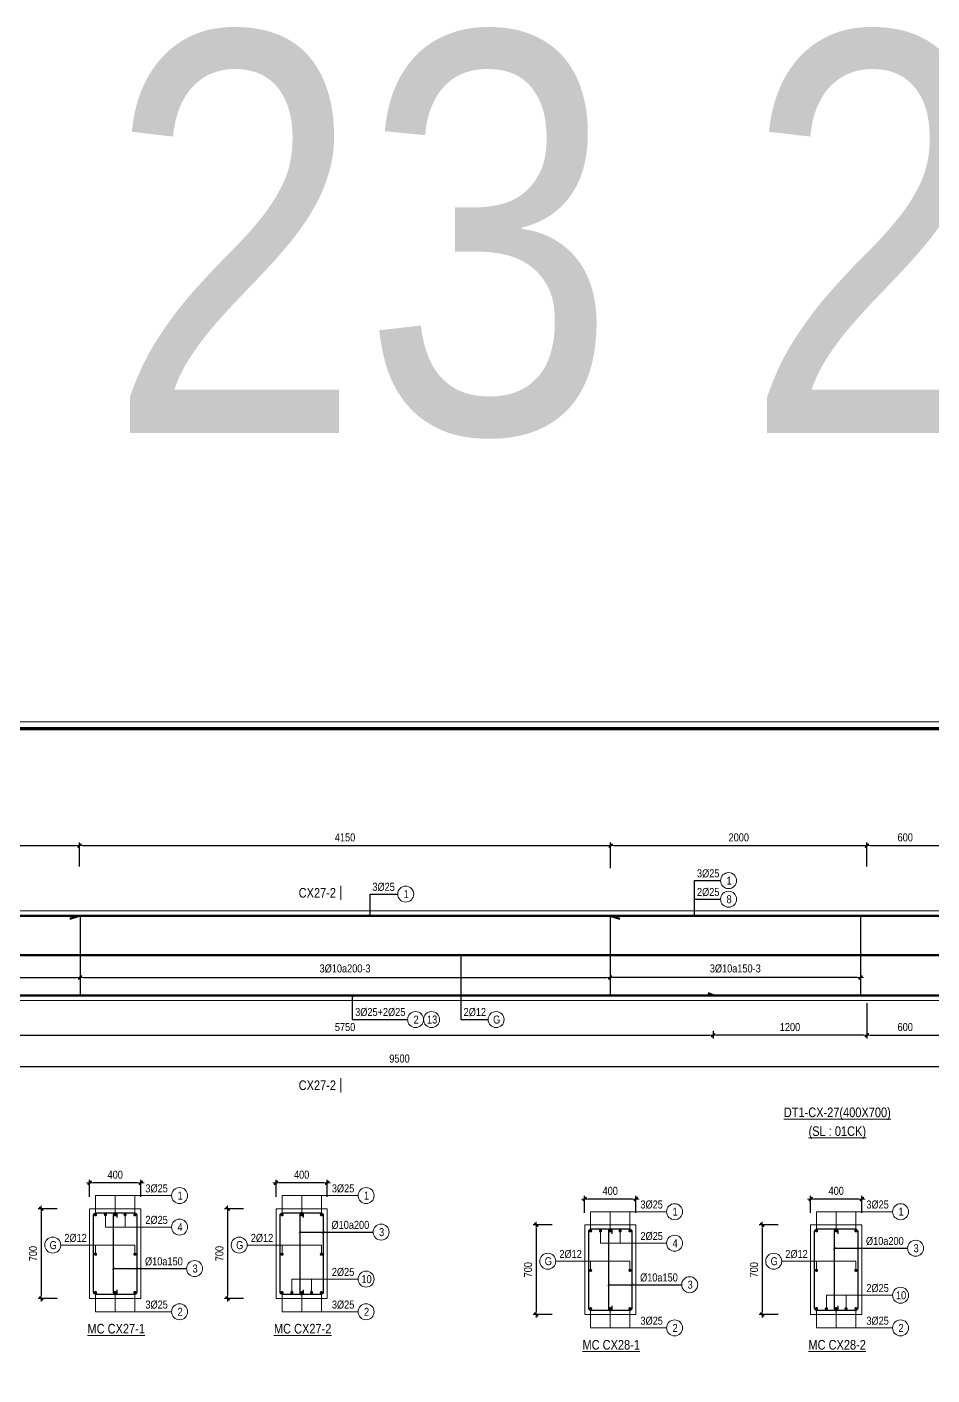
# Model space of a CAD drawing. Header units: millimetres. Extents: x 397144 to 8960116, y 345581 to 674207.
# Drawn here: x 4978793 to 4985861, y 612007 to 622534 of the extents above; entities that cross this region are included whole.
import ezdxf
from ezdxf.enums import TextEntityAlignment as Align

# ---------------------------------------------------------------- set-up
doc = ezdxf.new("R2010")
doc.units = ezdxf.units.MM
doc.header["$PDSIZE"] = -10
doc.layers.get('0').update_dxf_attribs({"linetype": 'CONTINUOUS'})
doc.layers.get('Defpoints').update_dxf_attribs({"color": 12, "linetype": 'CONTINUOUS'})
for name, color, linetype, lineweight in [('CDAI', 8, 'CONTINUOUS', 30), ('CTHEP', 2, 'CONTINUOUS', 50), ('DBAO', 3, 'CONTINUOUS', 20), ('DGIONG', 4, 'CONTINUOUS', 13), ('KTH', 150, 'CONTINUOUS', 5), ('STICK', 1, 'CONTINUOUS', 9), ('TEXT', 7, 'CONTINUOUS', 15)]:
    doc.layers.add(name, color=color, linetype=linetype, lineweight=lineweight)
doc.styles.add('Star-HelCon', font='VHELVCN_0.TTF')
doc.styles.add('TTP-HelCon', font='VHELVCN_0.TTF')
doc.styles.add('VNI-HELVE-CONDENSE', font='VHELVCN_0.TTF')
doc.dimstyles.new('kc-25', dxfattribs={"dimtxt": 62.5, "dimasz": 20, "dimexe": 20, "dimexo": 50, "dimgap": 25, "dimtad": 3, "dimdec": 0, "dimzin": 0, "dimdsep": 46, "dimtxsty": 'VNI-HELVE-CONDENSE', "dimblk": 'DIM', "dimcen": 2.5, "dimclrd": 256, "dimclre": 154, "dimclrt": 7, "dimaunit": 1, "dimadec": 0, "dimazin": 0, "dimtfac": 1, "dimtdec": 0, "dimtix": 1, "dimtmove": 0, "dimatfit": 3, "dimldrblk": 'DOT', "dimfxl": 1, "dimtolj": 1, "dimtzin": 0, "dimarcsym": 0})
doc.dimstyles.new('TTP-25', dxfattribs={"dimscale": 25, "dimtxt": 2.5, "dimasz": 1, "dimexe": 1, "dimexo": 1, "dimgap": 0.09, "dimtad": 0, "dimdec": 4, "dimrnd": 5, "dimzin": 9, "dimdsep": 46, "dimtxsty": 'TTP-HelCon', "dimblk": 'Stick1', "dimcen": 0.09, "dimdle": 1.5, "dimclrd": 256, "dimclre": 256, "dimclrt": 7, "dimadec": 0, "dimazin": 0, "dimtfac": 1, "dimtdec": 4, "dimtmove": 0, "dimatfit": 3, "dimldrblk": '_ArchTick1', "dimfxl": 1, "dimtvp": 1, "dimtolj": 1, "dimtzin": 0, "dimarcsym": 0})

# ---------------------------------------------------------------- blocks, each defined once
blk = doc.blocks.new('CHG_XX_Khung ten')
blk.add_lwpolyline([(15, 579), (826, 579), (826, 15), (15, 15)], close=True)
at = {"color": 4, "linetype": 'Continuous', "const_width": 1}
blk.add_lwpolyline([(17, 577), (824, 577), (824, 17), (17, 17)], close=True, dxfattribs=at)
blk = doc.blocks.new('Stick1')
at = {"layer": 'STICK'}
h = blk.add_hatch(color=256, dxfattribs=at)
edge = h.paths.add_edge_path()
edge.add_line((0.3, 0.5), (-0.5, -0.3))
edge.add_arc((-0.4, -0.4), 0.141, 135, 315)
edge.add_line((-0.3, -0.5), (0.5, 0.3))
edge.add_arc((0.4, 0.4), 0.141, 315, 495)
blk.add_line((1, 0), (-1, 0), dxfattribs=at)
blk.add_lwpolyline([(0.3, 0.5), (-0.5, -0.3, 1), (-0.3, -0.5), (0.5, 0.3, 1), (0.3, 0.5, 1)], format="xyb", dxfattribs=at)
blk = doc.blocks.new('*D1480')
at = {"layer": 'Defpoints', "color": 0, "transparency": 16777216}
for p in [(4979207, 615251), (4977252, 615169), (4979207, 615111)]:
    blk.add_point(p, dxfattribs=at)
at = {"layer": 'KTH', "lineweight": -2, "transparency": 16777216}
for p, q in [((4979207, 615226), (4979207, 615086)), ((4977252, 615144), (4977252, 615086)), ((4977277, 615111), (4979182, 615111))]:
    blk.add_line(p, q, dxfattribs=at)
at = {"layer": 'KTH', "lineweight": -2, "transparency": 16777216, "xscale": 25, "yscale": 25, "zscale": 25, "rotation": 180}
blk.add_blockref('Stick1', (4977252, 615111), dxfattribs=at)
at = {"layer": 'KTH', "lineweight": -2, "transparency": 16777216, "xscale": 25, "yscale": 25, "zscale": 25}
blk.add_blockref('Stick1', (4979207, 615111), dxfattribs=at)
at = {"layer": 'KTH', "color": 7, "transparency": 16777216, "insert": (4978230, 615181), "char_height": 62.5, "attachment_point": 5, "style": 'TTP-HelCon'}
blk.add_mtext('\\A1;3Þ10a150-3', dxfattribs=at)
blk = doc.blocks.new('_ArchTick1')
at = {"color": 0, "const_width": 3.81}
blk.add_lwpolyline([(-12.7, -12.7), (12.7, 12.7)], dxfattribs=at)
blk = doc.blocks.new('*D1482')
at = {"layer": 'Defpoints', "color": 0, "transparency": 16777216}
for p in [(4983347, 615251), (4985302, 615169), (4983347, 615111)]:
    blk.add_point(p, dxfattribs=at)
at = {"layer": 'KTH', "lineweight": -2, "transparency": 16777216}
for p, q in [((4983347, 615226), (4983347, 615086)), ((4985302, 615144), (4985302, 615086)), ((4985277, 615111), (4983372, 615111))]:
    blk.add_line(p, q, dxfattribs=at)
at = {"layer": 'KTH', "lineweight": -2, "transparency": 16777216, "xscale": 25, "yscale": 25, "zscale": 25, "rotation": 180}
blk.add_blockref('Stick1', (4983347, 615111), dxfattribs=at)
at = {"layer": 'KTH', "lineweight": -2, "transparency": 16777216, "xscale": 25, "yscale": 25, "zscale": 25}
blk.add_blockref('Stick1', (4985302, 615111), dxfattribs=at)
at = {"layer": 'KTH', "color": 7, "transparency": 16777216, "insert": (4984325, 615181), "char_height": 62.5, "attachment_point": 5, "style": 'TTP-HelCon'}
blk.add_mtext('\\A1;3Þ10a150-3', dxfattribs=at)
blk = doc.blocks.new('*D1483')
at = {"layer": 'Defpoints', "color": 0, "transparency": 16777216}
for p in [(4985952, 616141), (4985352, 615988), (4985952, 615988)]:
    blk.add_point(p, dxfattribs=at)
at = {"layer": 'KTH', "lineweight": -2, "transparency": 16777216}
for p, q in [((4985352, 616013), (4985352, 616166)), ((4985377, 616141), (4985927, 616141)), ((4985952, 616013), (4985952, 616166))]:
    blk.add_line(p, q, dxfattribs=at)
at = {"layer": 'KTH', "lineweight": -2, "transparency": 16777216, "xscale": 25, "yscale": 25, "zscale": 25, "rotation": 180}
blk.add_blockref('Stick1', (4985352, 616141), dxfattribs=at)
at = {"layer": 'KTH', "lineweight": -2, "transparency": 16777216, "xscale": 25, "yscale": 25, "zscale": 25}
blk.add_blockref('Stick1', (4985952, 616141), dxfattribs=at)
at = {"layer": 'KTH', "color": 7, "transparency": 16777216, "insert": (4985652, 616205), "char_height": 62.5, "attachment_point": 5, "style": 'TTP-HelCon'}
blk.add_mtext('\\A1;600', dxfattribs=at)
blk = doc.blocks.new('*D1484')
at = {"layer": 'Defpoints', "color": 0, "transparency": 16777216}
for p in [(4979203, 616141), (4977202, 615952), (4979203, 615952)]:
    blk.add_point(p, dxfattribs=at)
at = {"layer": 'KTH', "lineweight": -2, "transparency": 16777216}
for p, q in [((4977202, 615977), (4977202, 616166)), ((4977227, 616141), (4979178, 616141)), ((4979203, 615977), (4979203, 616166))]:
    blk.add_line(p, q, dxfattribs=at)
at = {"layer": 'KTH', "lineweight": -2, "transparency": 16777216, "xscale": 25, "yscale": 25, "zscale": 25, "rotation": 180}
blk.add_blockref('Stick1', (4977202, 616141), dxfattribs=at)
at = {"layer": 'KTH', "lineweight": -2, "transparency": 16777216, "xscale": 25, "yscale": 25, "zscale": 25}
blk.add_blockref('Stick1', (4979203, 616141), dxfattribs=at)
at = {"layer": 'KTH', "color": 7, "transparency": 16777216, "insert": (4978203, 616205), "char_height": 62.5, "attachment_point": 5, "style": 'TTP-HelCon'}
blk.add_mtext('\\A1;2000', dxfattribs=at)
blk = doc.blocks.new('*D1485')
at = {"layer": 'Defpoints', "color": 0, "transparency": 16777216}
for p in [(4985352, 616141), (4983351, 615952), (4985352, 615952)]:
    blk.add_point(p, dxfattribs=at)
at = {"layer": 'KTH', "lineweight": -2, "transparency": 16777216}
for p, q in [((4983351, 615977), (4983351, 616166)), ((4983376, 616141), (4985327, 616141)), ((4985352, 615977), (4985352, 616166))]:
    blk.add_line(p, q, dxfattribs=at)
at = {"layer": 'KTH', "lineweight": -2, "transparency": 16777216, "xscale": 25, "yscale": 25, "zscale": 25, "rotation": 180}
blk.add_blockref('Stick1', (4983351, 616141), dxfattribs=at)
at = {"layer": 'KTH', "lineweight": -2, "transparency": 16777216, "xscale": 25, "yscale": 25, "zscale": 25}
blk.add_blockref('Stick1', (4985352, 616141), dxfattribs=at)
at = {"layer": 'KTH', "color": 7, "transparency": 16777216, "insert": (4984352, 616205), "char_height": 62.5, "attachment_point": 5, "style": 'TTP-HelCon'}
blk.add_mtext('\\A1;2000', dxfattribs=at)
blk = doc.blocks.new('*D1487')
at = {"layer": 'Defpoints', "color": 0, "transparency": 16777216}
for p in [(4979207, 615251), (4983347, 615251), (4983347, 615111)]:
    blk.add_point(p, dxfattribs=at)
at = {"layer": 'KTH', "lineweight": -2, "transparency": 16777216}
for p, q in [((4979207, 615226), (4979207, 615086)), ((4983347, 615226), (4983347, 615086)), ((4979232, 615111), (4983322, 615111))]:
    blk.add_line(p, q, dxfattribs=at)
at = {"layer": 'KTH', "lineweight": -2, "transparency": 16777216, "xscale": 25, "yscale": 25, "zscale": 25, "rotation": 180}
blk.add_blockref('Stick1', (4979207, 615111), dxfattribs=at)
at = {"layer": 'KTH', "lineweight": -2, "transparency": 16777216, "xscale": 25, "yscale": 25, "zscale": 25}
blk.add_blockref('Stick1', (4983347, 615111), dxfattribs=at)
at = {"layer": 'KTH', "color": 7, "transparency": 16777216, "insert": (4981277, 615181), "char_height": 62.5, "attachment_point": 5, "style": 'TTP-HelCon'}
blk.add_mtext('\\A1;3Þ10a200-3', dxfattribs=at)
blk = doc.blocks.new('*D1488')
at = {"layer": 'Defpoints', "color": 0, "transparency": 16777216}
for p in [(4983351, 616141), (4979203, 615952), (4983351, 615941)]:
    blk.add_point(p, dxfattribs=at)
at = {"layer": 'KTH', "lineweight": -2, "transparency": 16777216}
for p, q in [((4979203, 615977), (4979203, 616166)), ((4979228, 616141), (4983326, 616141)), ((4983351, 615966), (4983351, 616166))]:
    blk.add_line(p, q, dxfattribs=at)
at = {"layer": 'KTH', "lineweight": -2, "transparency": 16777216, "xscale": 25, "yscale": 25, "zscale": 25, "rotation": 180}
blk.add_blockref('Stick1', (4979203, 616141), dxfattribs=at)
at = {"layer": 'KTH', "lineweight": -2, "transparency": 16777216, "xscale": 25, "yscale": 25, "zscale": 25}
blk.add_blockref('Stick1', (4983351, 616141), dxfattribs=at)
at = {"layer": 'KTH', "color": 7, "transparency": 16777216, "insert": (4981277, 616205), "char_height": 62.5, "attachment_point": 5, "style": 'TTP-HelCon'}
blk.add_mtext('\\A1;4150', dxfattribs=at)
blk = doc.blocks.new('DIM')
h = blk.add_hatch(color=1)
h.paths.add_polyline_path([(0.49, 0.29, 1), (0.29, 0.49), (-0.19, 0), (0.19, 0)])
h.paths.add_polyline_path([(0.19, 0), (-0.19, 0), (-0.49, -0.29, 1), (-0.29, -0.49)])
at = {"color": 9}
for p, q in [((-0.19, 0), (-1.5, 0)), ((0.19, 0), (1.5, 0))]:
    blk.add_line(p, q, dxfattribs=at)
at = {"color": 1}
for p, q in [((-0.49, -0.29), (0.29, 0.49)), ((-0.29, -0.49), (0.49, 0.29)), ((-0.19, 0), (0.19, 0))]:
    blk.add_line(p, q, dxfattribs=at)
blk.add_arc((-0.39, -0.39), 0.138, 135, 315, dxfattribs=at)
blk = doc.blocks.new('*D1499')
at = {"layer": 'Defpoints', "color": 0, "transparency": 16777216}
for p in [(4986452, 614613), (4976952, 614511), (4986452, 614415)]:
    blk.add_point(p, dxfattribs=at)
at = {"layer": 'KTH', "lineweight": -2, "transparency": 16777216}
for p, q in [((4976952, 614486), (4976952, 614390)), ((4986452, 614588), (4986452, 614390)), ((4976977, 614415), (4986427, 614415))]:
    blk.add_line(p, q, dxfattribs=at)
at = {"layer": 'KTH', "lineweight": -2, "transparency": 16777216, "xscale": 25, "yscale": 25, "zscale": 25, "rotation": 180}
blk.add_blockref('Stick1', (4976952, 614415), dxfattribs=at)
at = {"layer": 'KTH', "lineweight": -2, "transparency": 16777216, "xscale": 25, "yscale": 25, "zscale": 25}
blk.add_blockref('Stick1', (4986452, 614415), dxfattribs=at)
at = {"layer": 'KTH', "color": 7, "transparency": 16777216, "insert": (4981702, 614478), "char_height": 62.5, "attachment_point": 5, "style": 'TTP-HelCon'}
blk.add_mtext('\\A1;9500', dxfattribs=at)
blk = doc.blocks.new('*D1494')
at = {"layer": 'Defpoints', "color": 0, "transparency": 16777216}
for p in [(4985352, 614935), (4984152, 614721), (4984152, 614661)]:
    blk.add_point(p, dxfattribs=at)
at = {"layer": 'KTH', "lineweight": -2, "transparency": 16777216}
for p, q in [((4985352, 614910), (4985352, 614636)), ((4984152, 614696), (4984152, 614636)), ((4985327, 614661), (4984177, 614661))]:
    blk.add_line(p, q, dxfattribs=at)
at = {"layer": 'KTH', "lineweight": -2, "transparency": 16777216, "xscale": 25, "yscale": 25, "zscale": 25, "rotation": 180}
blk.add_blockref('Stick1', (4984152, 614661), dxfattribs=at)
at = {"layer": 'KTH', "lineweight": -2, "transparency": 16777216, "xscale": 25, "yscale": 25, "zscale": 25}
blk.add_blockref('Stick1', (4985352, 614661), dxfattribs=at)
at = {"layer": 'KTH', "color": 7, "transparency": 16777216, "insert": (4984752, 614724), "char_height": 62.5, "attachment_point": 5, "style": 'TTP-HelCon'}
blk.add_mtext('\\A1;1200', dxfattribs=at)
blk = doc.blocks.new('*D1495')
at = {"layer": 'Defpoints', "color": 0, "transparency": 16777216}
for p in [(4978402, 614720), (4984152, 614695), (4984152, 614661)]:
    blk.add_point(p, dxfattribs=at)
at = {"layer": 'KTH', "lineweight": -2, "transparency": 16777216}
for p, q in [((4978402, 614695), (4978402, 614636)), ((4978427, 614661), (4984127, 614661)), ((4984152, 614670), (4984152, 614636))]:
    blk.add_line(p, q, dxfattribs=at)
at = {"layer": 'KTH', "lineweight": -2, "transparency": 16777216, "xscale": 25, "yscale": 25, "zscale": 25, "rotation": 180}
blk.add_blockref('Stick1', (4978402, 614661), dxfattribs=at)
at = {"layer": 'KTH', "lineweight": -2, "transparency": 16777216, "xscale": 25, "yscale": 25, "zscale": 25}
blk.add_blockref('Stick1', (4984152, 614661), dxfattribs=at)
at = {"layer": 'KTH', "color": 7, "transparency": 16777216, "insert": (4981277, 614724), "char_height": 62.5, "attachment_point": 5, "style": 'TTP-HelCon'}
blk.add_mtext('\\A1;5750', dxfattribs=at)
blk = doc.blocks.new('MC')
at = {"layer": 'CTHEP', "const_width": 10}
blk.add_lwpolyline([(0, 150), (0, 0)], dxfattribs=at)
at = {"layer": 'TEXT', "style": 'TTP-HelCon'}
blk.add_attdef('A', text='', height=100, dxfattribs=at).set_placement((-50, 26), align=Align.RIGHT)
blk = doc.blocks.new('*D1501')
at = {"layer": 'Defpoints', "color": 0, "transparency": 16777216}
for p in [(4985352, 614935), (4985952, 614908), (4985952, 614661)]:
    blk.add_point(p, dxfattribs=at)
at = {"layer": 'KTH', "lineweight": -2, "transparency": 16777216}
for p, q in [((4985352, 614910), (4985352, 614636)), ((4985952, 614883), (4985952, 614636)), ((4985377, 614661), (4985927, 614661))]:
    blk.add_line(p, q, dxfattribs=at)
at = {"layer": 'KTH', "lineweight": -2, "transparency": 16777216, "xscale": 25, "yscale": 25, "zscale": 25, "rotation": 180}
blk.add_blockref('Stick1', (4985352, 614661), dxfattribs=at)
at = {"layer": 'KTH', "lineweight": -2, "transparency": 16777216, "xscale": 25, "yscale": 25, "zscale": 25}
blk.add_blockref('Stick1', (4985952, 614661), dxfattribs=at)
at = {"layer": 'KTH', "color": 7, "transparency": 16777216, "insert": (4985652, 614724), "char_height": 62.5, "attachment_point": 5, "style": 'TTP-HelCon'}
blk.add_mtext('\\A1;600', dxfattribs=at)
blk = doc.blocks.new('*D1502')
at = {"layer": 'Defpoints', "color": 0, "ltscale": 500, "transparency": 16777216}
for p in [(4979282, 613507), (4979282, 613374), (4979682, 613374)]:
    blk.add_point(p, dxfattribs=at)
at = {"layer": 'KTH', "lineweight": -2, "ltscale": 500, "transparency": 16777216}
for p, q in [((4979282, 613399), (4979282, 613532)), ((4979657, 613507), (4979307, 613507)), ((4979682, 613399), (4979682, 613532))]:
    blk.add_line(p, q, dxfattribs=at)
at = {"layer": 'KTH', "lineweight": -2, "ltscale": 500, "transparency": 16777216, "xscale": 25, "yscale": 25, "zscale": 25, "rotation": 180}
blk.add_blockref('Stick1', (4979282, 613507), dxfattribs=at)
at = {"layer": 'KTH', "lineweight": -2, "ltscale": 500, "transparency": 16777216, "xscale": 25, "yscale": 25, "zscale": 25}
blk.add_blockref('Stick1', (4979682, 613507), dxfattribs=at)
at = {"layer": 'KTH', "color": 7, "ltscale": 500, "transparency": 16777216, "insert": (4979482, 613571), "char_height": 62.5, "attachment_point": 5, "style": 'TTP-HelCon'}
blk.add_mtext('\\A1;400', dxfattribs=at)
blk = doc.blocks.new('*D1503')
at = {"layer": 'Defpoints', "color": 0, "ltscale": 500, "transparency": 16777216}
for p in [(4979054, 613305), (4978904, 612605), (4979054, 612605)]:
    blk.add_point(p, dxfattribs=at)
at = {"layer": 'KTH', "lineweight": -2, "ltscale": 500, "transparency": 16777216}
for p, q in [((4979029, 613305), (4978879, 613305)), ((4978904, 613280), (4978904, 612630)), ((4979029, 612605), (4978879, 612605))]:
    blk.add_line(p, q, dxfattribs=at)
at = {"layer": 'KTH', "lineweight": -2, "ltscale": 500, "transparency": 16777216, "xscale": 25, "yscale": 25, "zscale": 25}
for p, rotation in [((4978904, 613305), 90), ((4978904, 612605), 270)]:
    blk.add_blockref('Stick1', p, dxfattribs=dict(at, rotation=rotation))
at = {"layer": 'KTH', "color": 7, "ltscale": 500, "transparency": 16777216, "insert": (4978840, 612955), "char_height": 62.5, "attachment_point": 5, "rotation": 90, "style": 'TTP-HelCon'}
blk.add_mtext('\\A1;700', dxfattribs=at)
blk = doc.blocks.new('*D1504')
at = {"layer": 'Defpoints', "color": 0, "ltscale": 500, "transparency": 16777216}
for p in [(4980738, 613507), (4980738, 613374), (4981138, 613374)]:
    blk.add_point(p, dxfattribs=at)
at = {"layer": 'KTH', "lineweight": -2, "ltscale": 500, "transparency": 16777216}
for p, q in [((4980738, 613399), (4980738, 613532)), ((4981113, 613507), (4980763, 613507)), ((4981138, 613399), (4981138, 613532))]:
    blk.add_line(p, q, dxfattribs=at)
at = {"layer": 'KTH', "lineweight": -2, "ltscale": 500, "transparency": 16777216, "xscale": 25, "yscale": 25, "zscale": 25, "rotation": 180}
blk.add_blockref('Stick1', (4980738, 613507), dxfattribs=at)
at = {"layer": 'KTH', "lineweight": -2, "ltscale": 500, "transparency": 16777216, "xscale": 25, "yscale": 25, "zscale": 25}
blk.add_blockref('Stick1', (4981138, 613507), dxfattribs=at)
at = {"layer": 'KTH', "color": 7, "ltscale": 500, "transparency": 16777216, "insert": (4980938, 613571), "char_height": 62.5, "attachment_point": 5, "style": 'TTP-HelCon'}
blk.add_mtext('\\A1;400', dxfattribs=at)
blk = doc.blocks.new('*D1505')
at = {"layer": 'Defpoints', "color": 0, "ltscale": 500, "transparency": 16777216}
for p in [(4980510, 613305), (4980360, 612605), (4980510, 612605)]:
    blk.add_point(p, dxfattribs=at)
at = {"layer": 'KTH', "lineweight": -2, "ltscale": 500, "transparency": 16777216}
for p, q in [((4980485, 613305), (4980335, 613305)), ((4980360, 613280), (4980360, 612630)), ((4980485, 612605), (4980335, 612605))]:
    blk.add_line(p, q, dxfattribs=at)
at = {"layer": 'KTH', "lineweight": -2, "ltscale": 500, "transparency": 16777216, "xscale": 25, "yscale": 25, "zscale": 25}
for p, rotation in [((4980360, 613305), 90), ((4980360, 612605), 270)]:
    blk.add_blockref('Stick1', p, dxfattribs=dict(at, rotation=rotation))
at = {"layer": 'KTH', "color": 7, "ltscale": 500, "transparency": 16777216, "insert": (4980296, 612955), "char_height": 62.5, "attachment_point": 5, "rotation": 90, "style": 'TTP-HelCon'}
blk.add_mtext('\\A1;700', dxfattribs=at)
blk = doc.blocks.new('*D1508')
at = {"layer": 'Defpoints', "color": 0, "ltscale": 500, "transparency": 16777216}
for p in [(4983148, 613381), (4983148, 613248), (4983548, 613248)]:
    blk.add_point(p, dxfattribs=at)
at = {"layer": 'KTH', "lineweight": -2, "ltscale": 500, "transparency": 16777216}
for p, q in [((4983148, 613273), (4983148, 613406)), ((4983523, 613381), (4983173, 613381)), ((4983548, 613273), (4983548, 613406))]:
    blk.add_line(p, q, dxfattribs=at)
at = {"layer": 'KTH', "lineweight": -2, "ltscale": 500, "transparency": 16777216, "xscale": 25, "yscale": 25, "zscale": 25, "rotation": 180}
blk.add_blockref('Stick1', (4983148, 613381), dxfattribs=at)
at = {"layer": 'KTH', "lineweight": -2, "ltscale": 500, "transparency": 16777216, "xscale": 25, "yscale": 25, "zscale": 25}
blk.add_blockref('Stick1', (4983548, 613381), dxfattribs=at)
at = {"layer": 'KTH', "color": 7, "ltscale": 500, "transparency": 16777216, "insert": (4983348, 613445), "char_height": 62.5, "attachment_point": 5, "style": 'TTP-HelCon'}
blk.add_mtext('\\A1;400', dxfattribs=at)
blk = doc.blocks.new('*D1509')
at = {"layer": 'Defpoints', "color": 0, "ltscale": 500, "transparency": 16777216}
for p in [(4982920, 613179), (4982770, 612479), (4982920, 612479)]:
    blk.add_point(p, dxfattribs=at)
at = {"layer": 'KTH', "lineweight": -2, "ltscale": 500, "transparency": 16777216}
for p, q in [((4982895, 613179), (4982745, 613179)), ((4982770, 613154), (4982770, 612504)), ((4982895, 612479), (4982745, 612479))]:
    blk.add_line(p, q, dxfattribs=at)
at = {"layer": 'KTH', "lineweight": -2, "ltscale": 500, "transparency": 16777216, "xscale": 25, "yscale": 25, "zscale": 25}
for p, rotation in [((4982770, 613179), 90), ((4982770, 612479), 270)]:
    blk.add_blockref('Stick1', p, dxfattribs=dict(at, rotation=rotation))
at = {"layer": 'KTH', "color": 7, "ltscale": 500, "transparency": 16777216, "insert": (4982706, 612829), "char_height": 62.5, "attachment_point": 5, "rotation": 90, "style": 'TTP-HelCon'}
blk.add_mtext('\\A1;700', dxfattribs=at)
blk = doc.blocks.new('*D1510')
at = {"layer": 'Defpoints', "color": 0, "ltscale": 500, "transparency": 16777216}
for p in [(4984913, 613381), (4984913, 613248), (4985313, 613248)]:
    blk.add_point(p, dxfattribs=at)
at = {"layer": 'KTH', "lineweight": -2, "ltscale": 500, "transparency": 16777216}
for p, q in [((4984913, 613273), (4984913, 613406)), ((4985288, 613381), (4984938, 613381)), ((4985313, 613273), (4985313, 613406))]:
    blk.add_line(p, q, dxfattribs=at)
at = {"layer": 'KTH', "lineweight": -2, "ltscale": 500, "transparency": 16777216, "xscale": 25, "yscale": 25, "zscale": 25, "rotation": 180}
blk.add_blockref('Stick1', (4984913, 613381), dxfattribs=at)
at = {"layer": 'KTH', "lineweight": -2, "ltscale": 500, "transparency": 16777216, "xscale": 25, "yscale": 25, "zscale": 25}
blk.add_blockref('Stick1', (4985313, 613381), dxfattribs=at)
at = {"layer": 'KTH', "color": 7, "ltscale": 500, "transparency": 16777216, "insert": (4985113, 613445), "char_height": 62.5, "attachment_point": 5, "style": 'TTP-HelCon'}
blk.add_mtext('\\A1;400', dxfattribs=at)
blk = doc.blocks.new('*D1511')
at = {"layer": 'Defpoints', "color": 0, "ltscale": 500, "transparency": 16777216}
for p in [(4984685, 613179), (4984535, 612479), (4984685, 612479)]:
    blk.add_point(p, dxfattribs=at)
at = {"layer": 'KTH', "lineweight": -2, "ltscale": 500, "transparency": 16777216}
for p, q in [((4984660, 613179), (4984510, 613179)), ((4984535, 613154), (4984535, 612504)), ((4984660, 612479), (4984510, 612479))]:
    blk.add_line(p, q, dxfattribs=at)
at = {"layer": 'KTH', "lineweight": -2, "ltscale": 500, "transparency": 16777216, "xscale": 25, "yscale": 25, "zscale": 25}
for p, rotation in [((4984535, 613179), 90), ((4984535, 612479), 270)]:
    blk.add_blockref('Stick1', p, dxfattribs=dict(at, rotation=rotation))
at = {"layer": 'KTH', "color": 7, "ltscale": 500, "transparency": 16777216, "insert": (4984471, 612829), "char_height": 62.5, "attachment_point": 5, "rotation": 90, "style": 'TTP-HelCon'}
blk.add_mtext('\\A1;700', dxfattribs=at)

msp = doc.modelspace()

# ---------------------------------------------------------------- block references
at = {"layer": 'KTH', "ltscale": 0.8, "xscale": 25.92478421702978, "yscale": 25.92478421702978, "zscale": 25.92478421702978}
msp.add_blockref('CHG_XX_Khung ten', (4975456.08674, 602096.26671), dxfattribs=at)

# ---------------------------------------------------------------- texts
at = {"layer": 'TEXT', "color": 1, "style": 'TTP-HelCon'}
msp.add_text('23 27-28', height=3125, dxfattribs=at).set_placement((4979417.60906, 619362.62651))

# ---------------------------------------------------------------- next in the draw order: linework, layer by layer
at = {"layer": 'CDAI', "ltscale": 52.5}
for p, q in [((4979207.45271, 615597.62859), (4979207.45271, 614971.65759)), ((4983347.4553, 615597.62859), (4983347.4553, 614971.65759)), ((4985302.4553, 615597.70073), (4985302.4553, 614967.70073))]:
    msp.add_line(p, q, dxfattribs=at)
at = {"layer": 'CDAI'}
for points in [[(4979331.96269, 613273.36442), (4979631.96269, 613273.36442, -0.4142135624), (4979650.71269, 613254.61442), (4979650.71269, 612654.61442, -0.4142135624), (4979631.96269, 612635.86442), (4979331.96269, 612635.86442, -0.4142135624), (4979313.21269, 612654.61442), (4979313.21269, 613254.61442, -0.4142135624)], [(4980788.43754, 613273.36442), (4981088.43754, 613273.36442, -0.4142135624), (4981107.18754, 613254.61442), (4981107.18754, 612654.61442, -0.4142135624), (4981088.43754, 612635.86442), (4980788.43754, 612635.86442, -0.4142135624), (4980769.68754, 612654.61442), (4980769.68754, 613254.61442, -0.4142135624)], [(4983198.42113, 613147.39596), (4983498.42113, 613147.39596, -0.4142135624), (4983517.17113, 613128.64596), (4983517.17113, 612528.64596, -0.4142135624), (4983498.42113, 612509.89596), (4983198.42113, 612509.89596, -0.4142135624), (4983179.67113, 612528.64596), (4983179.67113, 613128.64596, -0.4142135624)], [(4984962.92406, 613147.39596), (4985262.92406, 613147.39596, -0.4142135624), (4985281.67406, 613128.64596), (4985281.67406, 612528.64596, -0.4142135624), (4985262.92406, 612509.89596), (4984962.92406, 612509.89596, -0.4142135624), (4984944.17406, 612528.64596), (4984944.17406, 613128.64596, -0.4142135624)]]:
    msp.add_lwpolyline(points, format="xyb", close=True, dxfattribs=at)
for points in [[(4979496.96269, 613236.44442), (4979496.96269, 613258.36442, 0.4142135624), (4979481.96269, 613273.36442), (4979481.96269, 613273.36442, 0.4142135624), (4979466.96269, 613258.36442), (4979466.96269, 612650.86442, 0.4142135624), (4979481.96269, 612635.86442), (4979481.96269, 612635.86442, 0.4142135624), (4979496.96269, 612650.86442), (4979496.96269, 612672.78441)], [(4980953.43754, 613236.44442), (4980953.43754, 613258.36442, 0.4142135624), (4980938.43754, 613273.36442), (4980938.43754, 613273.36442, 0.4142135624), (4980923.43754, 613258.36442), (4980923.43754, 612650.86442, 0.4142135624), (4980938.43754, 612635.86442), (4980938.43754, 612635.86442, 0.4142135624), (4980953.43754, 612650.86442), (4980953.43754, 612672.78441)], [(4983363.42113, 613110.47597), (4983363.42113, 613132.39596, 0.4142135624), (4983348.42113, 613147.39596), (4983348.42113, 613147.39596, 0.4142135624), (4983333.42113, 613132.39596), (4983333.42113, 612524.89596, 0.4142135624), (4983348.42113, 612509.89596), (4983348.42113, 612509.89596, 0.4142135624), (4983363.42113, 612524.89596), (4983363.42113, 612546.81595)], [(4985127.92406, 613110.47597), (4985127.92406, 613132.39596, 0.4142135624), (4985112.92406, 613147.39596), (4985112.92406, 613147.39596, 0.4142135624), (4985097.92406, 613132.39596), (4985097.92406, 612524.89596, 0.4142135624), (4985112.92406, 612509.89596), (4985112.92406, 612509.89596, 0.4142135624), (4985127.92406, 612524.89596), (4985127.92406, 612546.81595)]]:
    msp.add_lwpolyline(points, format="xyb", dxfattribs=at)
at = {"layer": 'CTHEP'}
for p, q in [((4979126.4567, 615568.62476), (4979201.4567, 615593.62476)), ((4983422.4553, 615568.62859), (4983347.4553, 615593.62859)), ((4976952.4553, 615284.66038), (4992837.87371, 615284.6407)), ((4984152.4553, 614973.81628), (4984112.95631, 614989.50816))]:
    msp.add_line(p, q, dxfattribs=at)
for points in [[(4993021.2385, 614965.44119), (4993021.2385, 615593.6284), (4976632.45531, 615593.69314), (4976632.45531, 614967.43066)], [(4976662.8241, 614971.70399), (4992987.16308, 614971.62861), (4992987.16308, 615494.50413)]]:
    msp.add_lwpolyline(points, dxfattribs=at)
at = {"layer": 'CTHEP', "const_width": 12.5}
for points in [[(4979321.96269, 613258.36442, 1), (4979334.46269, 613258.36442, 1)], [(4979398.83769, 613258.36442, 1), (4979411.33769, 613258.36442, 1)], [(4979475.71269, 613258.36442, 1), (4979488.21269, 613258.36442, 1)], [(4979565.08769, 613258.36442, -1), (4979552.58769, 613258.36442, -1)], [(4979629.46269, 613258.36442, 1), (4979641.96269, 613258.36442, 1)], [(4980778.43754, 613258.36442, 1), (4980790.93754, 613258.36442, 1)], [(4980932.18754, 613258.36442, 1), (4980944.68754, 613258.36442, 1)], [(4981085.93754, 613258.36442, 1), (4981098.43754, 613258.36442, 1)], [(4983188.42113, 613132.39596, 1), (4983200.92113, 613132.39596, 1)], [(4983265.29613, 613132.39596, 1), (4983277.79613, 613132.39596, 1)], [(4983342.17113, 613132.39596, 1), (4983354.67113, 613132.39596, 1)], [(4983431.54613, 613132.39596, -1), (4983419.04613, 613132.39596, -1)], [(4983495.92113, 613132.39596, 1), (4983508.42113, 613132.39596, 1)], [(4984952.92406, 613132.39596, 1), (4984965.42406, 613132.39596, 1)], [(4985106.67406, 613132.39596, 1), (4985119.17406, 613132.39596, 1)], [(4985260.42406, 613132.39596, 1), (4985272.92406, 613132.39596, 1)], [(4979334.46269, 612950.20747, -1), (4979321.96269, 612950.20747, -1)], [(4979641.96269, 612950.20747, -1), (4979629.46269, 612950.20747, -1)], [(4980790.93754, 612950.20747, -1), (4980778.43754, 612950.20747, -1)], [(4981098.43754, 612950.20747, -1), (4981085.93754, 612950.20747, -1)], [(4983200.92113, 612824.23902, -1), (4983188.42113, 612824.23902, -1)], [(4983508.42113, 612824.23902, -1), (4983495.92113, 612824.23902, -1)], [(4984965.42406, 612824.23902, -1), (4984952.92406, 612824.23902, -1)], [(4985272.92406, 612824.23902, -1), (4985260.42406, 612824.23902, -1)], [(4979321.96269, 612650.86442, 1), (4979334.46269, 612650.86442, 1)], [(4979475.71269, 612650.86442, 1), (4979488.21269, 612650.86442, 1)], [(4979629.46269, 612650.86442, 1), (4979641.96269, 612650.86442, 1)], [(4980778.43754, 612650.86442, 1), (4980790.93754, 612650.86442, 1)], [(4980855.31254, 612650.86442, 1), (4980867.81254, 612650.86442, 1)], [(4980932.18754, 612650.86442, 1), (4980944.68754, 612650.86442, 1)], [(4981009.06254, 612650.86442, 1), (4981021.56254, 612650.86442, 1)], [(4981085.93754, 612650.86442, 1), (4981098.43754, 612650.86442, 1)], [(4983188.42113, 612524.89596, 1), (4983200.92113, 612524.89596, 1)], [(4983342.17113, 612524.89596, 1), (4983354.67113, 612524.89596, 1)], [(4983495.92113, 612524.89596, 1), (4983508.42113, 612524.89596, 1)], [(4984952.92406, 612524.89596, 1), (4984965.42406, 612524.89596, 1)], [(4985029.79906, 612524.89596, 1), (4985042.29906, 612524.89596, 1)], [(4985106.67406, 612524.89596, 1), (4985119.17406, 612524.89596, 1)], [(4985183.54906, 612524.89596, 1), (4985196.04906, 612524.89596, 1)], [(4985260.42406, 612524.89596, 1), (4985272.92406, 612524.89596, 1)]]:
    msp.add_lwpolyline(points, format="xyb", close=True, dxfattribs=at)
at = {"layer": 'DBAO'}
msp.add_lwpolyline([(4985352.4553, 614932.59415), (4993051.2385, 614932.58601), (4993051.2385, 615632.58271), (4976602.45531, 615632.60555), (4976602.45531, 614932.60443), (4985352.4553, 614932.59415)], dxfattribs=at)
at = {"layer": 'DBAO', "flags": 128}
for points in [[(4979281.96269, 613304.61442), (4979681.96269, 613304.61442)], [(4979681.96269, 613304.61442), (4979681.96269, 612604.61442), (4979281.96269, 612604.61442), (4979281.96269, 613304.61442)], [(4980738.43754, 613304.61442), (4981138.43754, 613304.61442)], [(4981138.43754, 613304.61442), (4981138.43754, 612604.61442), (4980738.43754, 612604.61442), (4980738.43754, 613304.61442)], [(4983148.42113, 613178.64596), (4983548.42113, 613178.64596)], [(4983548.42113, 613178.64596), (4983548.42113, 612478.64596), (4983148.42113, 612478.64596), (4983148.42113, 613178.64596)], [(4984912.92406, 613178.64596), (4985312.92406, 613178.64596)], [(4985312.92406, 613178.64596), (4985312.92406, 612478.64596), (4984912.92406, 612478.64596), (4984912.92406, 613178.64596)]]:
    msp.add_lwpolyline(points, dxfattribs=at)
at = {"layer": 'DGIONG'}
for p, q in [((4979328.21269, 613258.36442), (4979328.21269, 613408.36442)), ((4979328.21269, 613408.36442), (4979921.96269, 613408.36442)), ((4979481.96269, 613258.36442), (4979481.96269, 613408.36442)), ((4979635.71269, 613258.36442), (4979635.71269, 613408.36442)), ((4980784.68754, 613258.36442), (4980784.68754, 613408.36442)), ((4980784.68754, 613408.36442), (4981378.43754, 613408.36442)), ((4980938.43754, 613258.36442), (4980938.43754, 613408.36442)), ((4981092.18754, 613258.36442), (4981092.18754, 613408.36442)), ((4979405.08769, 613258.36442), (4979405.08769, 613162.31992)), ((4979558.83769, 613258.36442), (4979558.83769, 613162.31992)), ((4983194.67113, 613132.39596), (4983194.67113, 613282.39596)), ((4983194.67113, 613282.39596), (4983788.42113, 613282.39596)), ((4983348.42113, 613132.39596), (4983348.42113, 613282.39596)), ((4983502.17113, 613132.39596), (4983502.17113, 613282.39596)), ((4984959.17406, 613132.39596), (4984959.17406, 613282.39596)), ((4984959.17406, 613282.39596), (4985552.92406, 613282.39596)), ((4985112.92406, 613132.39596), (4985112.92406, 613282.39596)), ((4985266.67406, 613132.39596), (4985266.67406, 613282.39596)), ((4979405.08769, 613162.31992), (4979921.96269, 613162.31992)), ((4983271.54613, 613132.39596), (4983271.54613, 613036.35146)), ((4983425.29613, 613132.39596), (4983425.29613, 613036.35146)), ((4979635.71269, 613021.58926), (4979056.16518, 613021.58926)), ((4979328.21269, 612950.20747), (4979328.21269, 613021.58926)), ((4979635.71269, 612950.20747), (4979635.71269, 613021.58926)), ((4981092.18754, 613021.58926), (4980512.64003, 613021.58926)), ((4980784.68754, 612950.20747), (4980784.68754, 613021.58926)), ((4981092.18754, 612950.20747), (4981092.18754, 613021.58926)), ((4983271.54613, 613036.35146), (4983788.42113, 613036.35146)), ((4983502.17113, 612895.62081), (4982922.62362, 612895.62081)), ((4983194.67113, 612824.23902), (4983194.67113, 612895.62081)), ((4983502.17113, 612824.23902), (4983502.17113, 612895.62081)), ((4985266.67406, 612895.62081), (4984687.12654, 612895.62081)), ((4984959.17406, 612824.23902), (4984959.17406, 612895.62081)), ((4985266.67406, 612824.23902), (4985266.67406, 612895.62081)), ((4980861.56254, 612755.78539), (4981378.43754, 612755.78539)), ((4980861.56254, 612650.86442), (4980861.56254, 612755.78539)), ((4981015.31254, 612650.86442), (4981015.31254, 612755.78539)), ((4979328.21269, 612500.86442), (4979328.21269, 612650.86442)), ((4979481.96269, 612500.86442), (4979481.96269, 612650.86442)), ((4979635.71269, 612500.86442), (4979635.71269, 612650.86442)), ((4980784.68754, 612500.86442), (4980784.68754, 612650.86442)), ((4980938.43754, 612500.86442), (4980938.43754, 612650.86442)), ((4981092.18754, 612500.86442), (4981092.18754, 612650.86442)), ((4985036.04906, 612629.81693), (4985552.92406, 612629.81693)), ((4985036.04906, 612524.89596), (4985036.04906, 612629.81693)), ((4985189.79906, 612524.89596), (4985189.79906, 612629.81693)), ((4979328.21269, 612500.86442), (4979921.96269, 612500.86442)), ((4980784.68754, 612500.86442), (4981378.43754, 612500.86442)), ((4983194.67113, 612374.89596), (4983194.67113, 612524.89596)), ((4983348.42113, 612374.89596), (4983348.42113, 612524.89596)), ((4983502.17113, 612374.89596), (4983502.17113, 612524.89596)), ((4984959.17406, 612374.89596), (4984959.17406, 612524.89596)), ((4985112.92406, 612374.89596), (4985112.92406, 612524.89596)), ((4985266.67406, 612374.89596), (4985266.67406, 612524.89596)), ((4983194.67113, 612374.89596), (4983788.42113, 612374.89596)), ((4984959.17406, 612374.89596), (4985552.92406, 612374.89596))]:
    msp.add_line(p, q, dxfattribs=at)
for centre in [(4984272.04814, 615867.50512), (4981750.45653, 615762.21306), (4984272.04814, 615722.20612), (4981827.88313, 614782.75263), (4981952.88313, 614782.75263), (4982456.87896, 614782.70799), (4979984.46269, 613408.36442), (4981440.93754, 613408.36442), (4983850.92113, 613282.39596), (4985615.42406, 613282.39596), (4979984.46269, 613162.31992), (4981558.52545, 613123.06269), (4978993.66518, 613021.58926), (4980450.14003, 613021.58926), (4983850.92113, 613036.35146), (4985733.01197, 612997.09424), (4982860.12362, 612895.62081), (4984624.62654, 612895.62081), (4980102.0506, 612838.42876), (4981440.93754, 612755.78539), (4983968.50904, 612712.46031), (4985615.42406, 612629.81693), (4979984.46269, 612500.86442), (4981440.93754, 612500.86442), (4983850.92113, 612374.89596), (4985615.42406, 612374.89596)]:
    msp.add_circle(centre, 62.5, dxfattribs=at)

# ---------------------------------------------------------------- next in the draw order: block references
at = {"xscale": 0.75, "yscale": 0.75, "zscale": 0.75}
for p in [(4981243.57662, 615715.58058), (4981243.57662, 614212.88197)]:
    msp.add_blockref('MC', p, dxfattribs=at).add_auto_attribs({'A': 'CX27-2'})

# ---------------------------------------------------------------- next in the draw order: texts
at = {"layer": 'TEXT', "style": 'TTP-HelCon'}
for s, p in [('3Þ25', (4984025.53809, 615893.35806)), ('3Þ25', (4981490.33264, 615788.066, 0)), ('2Þ25', (4984025.53809, 615748.05906)), ('3Þ25+2Þ25', (4981355.806, 614810.64968, 0)), ('2Þ12', (4982203.0711, 614810.60505, 0)), ('3Þ25', (4979717.42103, 613433.36442)), ('3Þ25', (4981173.89588, 613433.36442)), ('3Þ25', (4983583.87947, 613307.39596)), ('3Þ25', (4985348.38239, 613307.39596)), ('2Þ25', (4979717.42103, 613187.31992)), ('Þ10a200', (4981171.12175, 613148.06269)), ('2Þ25', (4983583.87947, 613061.35146)), ('2Þ12', (4979084.45684, 613046.58926)), ('2Þ12', (4980540.93169, 613046.58926)), ('Þ10a200', (4985345.60827, 613022.09424)), ('Þ10a150', (4979714.6469, 612863.42876)), ('2Þ12', (4982950.91528, 612920.62081)), ('2Þ12', (4984715.41821, 612920.62081)), ('2Þ25', (4981173.89588, 612780.78539)), ('Þ10a150', (4983581.10534, 612737.46031)), ('2Þ25', (4985348.38239, 612654.81693)), ('3Þ25', (4979717.68637, 612525.86442)), ('3Þ25', (4981174.16122, 612525.86442)), ('3Þ25', (4983584.14481, 612399.89596)), ('3Þ25', (4985348.64773, 612399.89596))]:
    msp.add_text(s, height=62.5, dxfattribs=at).set_placement(p)
at = {"layer": 'TEXT', "style": 'Star-HelCon'}
for s, p in [('1', (4984276.21481, 615867.50512)), ('1', (4981754.62319, 615762.21306)), ('8', (4984276.21481, 615722.20612)), ('2', (4981832.0498, 614782.75263)), ('13', (4981957.0498, 614782.75263)), ('G', (4982461.04563, 614782.70799)), ('1', (4979988.62936, 613408.36442)), ('1', (4981445.10421, 613408.36442)), ('1', (4983855.0878, 613282.39596)), ('1', (4985619.59073, 613282.39596)), ('4', (4979988.62936, 613162.31992)), ('3', (4981562.69212, 613123.06269)), ('G', (4978997.83184, 613021.58926)), ('G', (4980454.30669, 613021.58926)), ('4', (4983855.0878, 613036.35146)), ('3', (4985737.17863, 612997.09424)), ('G', (4982864.29028, 612895.62081)), ('G', (4984628.79321, 612895.62081)), ('3', (4980106.21727, 612838.42876)), ('10', (4981445.10421, 612755.78539)), ('3', (4983972.67571, 612712.46031)), ('10', (4985619.59073, 612629.81693)), ('2', (4979988.62936, 612500.86442)), ('2', (4981445.10421, 612500.86442)), ('2', (4983855.0878, 612374.89596)), ('2', (4985619.59073, 612374.89596))]:
    msp.add_text(s, height=62.5, dxfattribs=at).set_placement(p, align=Align.MIDDLE)
at = {"layer": 'TEXT', "style": 'TTP-HelCon'}
for s, p in [('%%UDT1-CX-27(400X700)', (4985121.47443, 614020.81078)), ('%%U(SL : 01CK)', (4985121.47443, 613873.91619)), ('%%UMC CX27-1', (4979489.41072, 612331.32088)), ('%%UMC CX27-2', (4980945.88557, 612331.32088)), ('%%UMC CX28-1', (4983355.86916, 612205.35242)), ('%%UMC CX28-2', (4985120.37208, 612205.35242))]:
    msp.add_text(s, height=75, dxfattribs=at).set_placement(p, align=Align.CENTER)

# ---------------------------------------------------------------- next in the draw order: dimensions: what is measured, and where the dimension line sits
at = {"layer": 'KTH'}
for base, p1, p2, picture, middle in [((4979203.45271, 616141.00218), (4977202.45271, 615951.99834), (4979203.45271, 615951.99834), '*D1484', (4978202.95271, 616204.83551)), ((4983351.4553, 616141.00218), (4979203.45271, 615951.99834), (4983351.4553, 615941.0191), '*D1488', (4981277.454, 616204.83551)), ((4985352.4553, 616140.93004), (4983351.4553, 615951.92621), (4985352.4553, 615951.92621), '*D1485', (4984351.9553, 616204.76338)), ((4985952.4527, 616141.00218), (4985352.4553, 615987.90545), (4985952.4527, 615987.90545), '*D1483', (4985652.454, 616204.83551)), ((4984152.4553, 614660.60779), (4985352.4553, 614934.79366), (4984152.4553, 614720.55897), '*D1494', (4984752.4553, 614724.44113)), ((4985952.4553, 614660.60779), (4985352.4553, 614934.79366), (4985952.4553, 614907.59339), '*D1501', (4985652.4553, 614724.44113)), ((4986452.4553, 614414.64367), (4976952.4553, 614511.49485), (4986452.4553, 614612.62668), '*D1499', (4981702.4553, 614478.477))]:
    dim = msp.add_linear_dim(base=base, p1=p1, p2=p2, angle=180, dimstyle='TTP-25', override={"dimtmove": 1}, dxfattribs=at)
    dim.commit()
    dim.dimension.update_dxf_attribs({"geometry": picture, "text_midpoint": middle})
for base, p1, p2, text, picture, middle in [((4979207.45271, 615111.12454), (4977252.45271, 615168.59789), (4979207.45271, 615251.13772), '3Þ10a150-3', '*D1480', (4978229.95271, 615181.04121)), ((4983347.4553, 615111.04918), (4979207.45271, 615251.13772), (4983347.4553, 615251.06942), '3Þ10a200-3', '*D1487', (4981277.454, 615180.96585))]:
    dim = msp.add_linear_dim(base=base, p1=p1, p2=p2, text=text, dimstyle='TTP-25', override={"dimtmove": 1}, dxfattribs=at)
    dim.commit()
    dim.dimension.update_dxf_attribs({"geometry": picture, "text_midpoint": middle})
dim = msp.add_linear_dim(base=(4983347.4553, 615111.12454), p1=(4985302.4553, 615168.59789), p2=(4983347.4553, 615251.06942), angle=180, text='3Þ10a150-3', dimstyle='TTP-25', override={"dimtmove": 1}, dxfattribs=at)
dim.commit()
dim.dimension.update_dxf_attribs({"geometry": '*D1482', "text_midpoint": (4984324.9553, 615181.04121)})
dim = msp.add_linear_dim(base=(4984152.4553, 614660.53183), p1=(4978402.4567, 614720.48301), p2=(4984152.4553, 614695.48301), dimstyle='TTP-25', override={"dimtmove": 1}, dxfattribs=at)
dim.commit()
dim.dimension.update_dxf_attribs({"geometry": '*D1495', "text_midpoint": (4981277.456, 614724.36516)})
at = {"layer": 'KTH', "ltscale": 500}
for base, p1, p2, picture, middle in [((4979281.96269, 613506.86442), (4979681.96269, 613373.62636), (4979281.96269, 613373.62636), '*D1502', (4979481.96269, 613570.69775)), ((4980738.43754, 613506.86442), (4981138.43754, 613373.62636), (4980738.43754, 613373.62636), '*D1504', (4980938.43754, 613570.69775)), ((4983148.42113, 613380.89596), (4983548.42113, 613247.65791), (4983148.42113, 613247.65791), '*D1508', (4983348.42113, 613444.72929)), ((4984912.92406, 613380.89596), (4985312.92406, 613247.65791), (4984912.92406, 613247.65791), '*D1510', (4985112.92406, 613444.72929))]:
    dim = msp.add_linear_dim(base=base, p1=p1, p2=p2, dimstyle='TTP-25', override={"dimtxsty": 'TTP-HelCon'}, dxfattribs=at)
    dim.commit()
    dim.dimension.update_dxf_attribs({"geometry": picture, "text_midpoint": middle})
for base, p1, p2, picture, middle in [((4978903.75568, 612604.61442), (4979053.5885, 613304.61442), (4979053.5885, 612604.61442), '*D1503', (4978839.92235, 612954.61442)), ((4980360.23053, 612604.61442), (4980510.06335, 613304.61442), (4980510.06335, 612604.61442), '*D1505', (4980296.3972, 612954.61442)), ((4982770.21412, 612478.64596), (4982920.04694, 613178.64596), (4982920.04694, 612478.64596), '*D1509', (4982706.38079, 612828.64596)), ((4984534.71705, 612478.64596), (4984684.54986, 613178.64596), (4984684.54986, 612478.64596), '*D1511', (4984470.88372, 612828.64596))]:
    dim = msp.add_linear_dim(base=base, p1=p1, p2=p2, angle=90, dimstyle='TTP-25', override={"dimtxsty": 'TTP-HelCon'}, dxfattribs=at)
    dim.commit()
    dim.dimension.update_dxf_attribs({"geometry": picture, "text_midpoint": middle})

# ---------------------------------------------------------------- next in the draw order: leaders
at = {"layer": 'DGIONG'}
for points in [[(4984007.02632, 615593.69701), (4984007.02606, 615867.50512), (4984209.54814, 615867.50512)], [(4981471.82087, 615593.70395), (4981471.82061, 615762.21306), (4981687.95653, 615762.21306)], [(4984007.02632, 615593.69701), (4984007.0257, 615722.20612), (4984209.54779, 615722.20612)], [(4982180.06092, 615286.75256), (4982180.05906, 614782.70799), (4982394.37896, 614782.70799)], [(4981332.79423, 614969.79689), (4981332.79397, 614782.75263), (4981765.38313, 614782.75263)], [(4980923.43754, 613123.06269), (4981325.39956, 613123.06269)], [(4981107.18754, 613123.06269), (4981496.02545, 613123.06269)], [(4985097.92406, 612997.09424), (4985499.88608, 612997.09424)], [(4985281.67406, 612997.09424), (4985670.51197, 612997.09424)], [(4979466.96269, 612838.42876), (4979868.92471, 612838.42876)], [(4979650.71269, 612838.42876), (4980039.5506, 612838.42876)], [(4983333.42113, 612712.46031), (4983735.38315, 612712.46031)], [(4983517.17113, 612712.46031), (4983906.00904, 612712.46031)]]:
    msp.add_leader(points, dimstyle='kc-25', override={"dimtad": 0, "dimldrblk": 'ArchTick', "dimfxl": 100, "dimarcsym": 1}, dxfattribs=at)

doc.saveas('drawing.dxf')
